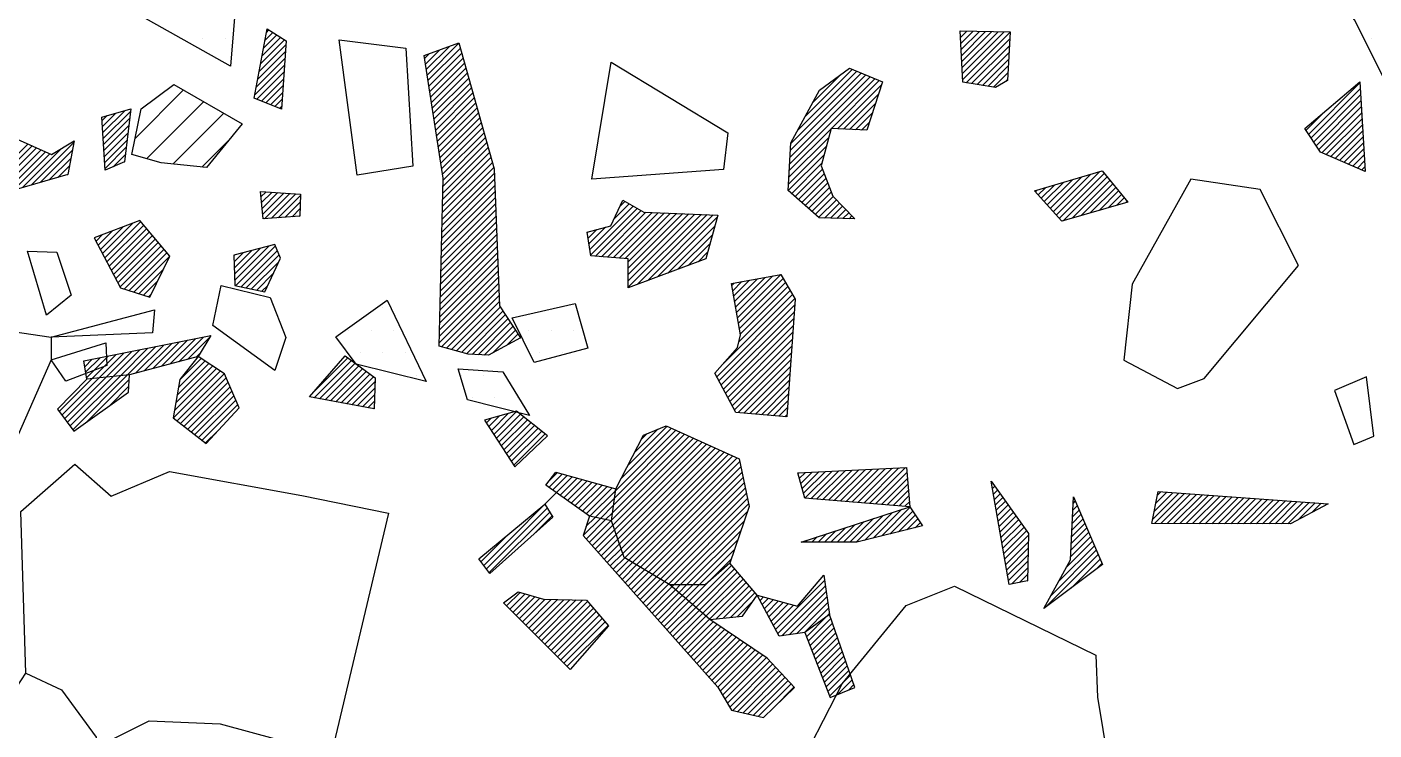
# Model space of a CAD drawing. Header units: metres. Extents: x -2.09 to 0.03, y -17.5 to -14.3.
# Drawn here: x -1.604 to -0.855, y -16.722 to -16.331 of the extents above; entities that cross this region are included whole.
import ezdxf

# ---------------------------------------------------------------- set-up
doc = ezdxf.new("R2010")
doc.units = ezdxf.units.M
doc.header["$LTSCALE"] = 25
doc.header["$MEASUREMENT"] = 0
doc.layers.get('0').update_dxf_attribs({"linetype": 'CONTINUOUS'})
for name, color, linetype in [('FEUER', 1, 'CONTINUOUS'), ('KNOCHEN', 2, 'CONTINUOUS'), ('KNOCHENSCHRAFF', 2, 'CONTINUOUS'), ('STEINE', 4, 'CONTINUOUS'), ('STEINESCHRAFF', 4, 'CONTINUOUS')]:
    doc.layers.add(name, color=color, linetype=linetype)

# ---------------------------------------------------------------- blocks, each defined once
blk = doc.blocks.new('*X4')
at = {"color": 0}
for p, q in [((-155.217, -1652.516), (-153.687, -1650.986)), ((-154.822, -1652.474), (-153.246, -1650.898)), ((-154.367, -1652.373), (-152.804, -1650.81)), ((-153.886, -1652.245), (-152.362, -1650.722)), ((-153.405, -1652.118), (-151.921, -1650.633)), ((-152.924, -1651.991), (-151.479, -1650.545)), ((-152.443, -1651.863), (-151.037, -1650.457)), ((-151.963, -1651.736), (-150.595, -1650.369)), ((-151.482, -1651.609), (-150.211, -1650.338)), ((-157.239, -1651.71), (-157.221, -1651.691)), ((-157.194, -1652.018), (-156.78, -1651.603)), ((-157.148, -1652.325), (-156.338, -1651.515)), ((-157.103, -1652.633), (-155.896, -1651.427)), ((-156.796, -1652.681), (-155.454, -1651.339)), ((-156.401, -1652.639), (-155.013, -1651.251)), ((-156.007, -1652.598), (-154.571, -1651.162)), ((-155.612, -1652.557), (-154.129, -1651.074)), ((-151.987, -1653.174), (-150.514, -1651.702)), ((-151.915, -1652.749), (-150.727, -1651.561)), ((-151.001, -1651.481), (-150.767, -1651.248)), ((-158.021, -1655.319), (-155.217, -1652.516)), ((-157.87, -1655.522), (-154.822, -1652.474)), ((-152.259, -1654.861), (-149.661, -1652.263)), ((-152.202, -1654.45), (-149.874, -1652.122)), ((-152.13, -1654.025), (-150.087, -1651.982)), ((-152.061, -1655.016), (-149.447, -1652.403)), ((-152.058, -1653.6), (-150.301, -1651.842)), ((-158.626, -1654.51), (-156.796, -1652.681)), ((-158.474, -1654.712), (-156.401, -1652.639)), ((-158.323, -1654.915), (-156.007, -1652.598)), ((-158.172, -1655.117), (-155.612, -1652.557)), ((-157.082, -1655.087), (-154.718, -1652.723)), ((-155.845, -1654.205), (-154.738, -1653.097)), ((-151.862, -1655.171), (-149.328, -1652.637)), ((-151.664, -1655.326), (-149.222, -1652.884)), ((-151.465, -1655.481), (-149.115, -1653.131)), ((-151.267, -1655.636), (-149.009, -1653.378)), ((-151.068, -1655.791), (-148.902, -1653.626)), ((-150.869, -1655.946), (-148.796, -1653.873)), ((-150.671, -1656.101), (-148.69, -1654.12)), ((-150.472, -1656.256), (-149.803, -1655.587))]:
    blk.add_line(p, q, dxfattribs=at)
blk = doc.blocks.new('*X5')
at = {"color": 0}
for p, q in [((-156.239, -1638.335), (-155.958, -1638.054)), ((-156.217, -1638.666), (-155.468, -1637.917)), ((-156.195, -1638.998), (-154.977, -1637.78)), ((-156.172, -1639.329), (-154.641, -1637.797)), ((-156.15, -1639.66), (-154.69, -1638.2)), ((-156.128, -1639.992), (-154.739, -1638.603)), ((-156.106, -1640.323), (-154.789, -1639.006)), ((-162.124, -1641.392), (-160.366, -1639.633)), ((-162.048, -1641.669), (-160.12, -1639.741)), ((-160.172, -1641.914), (-157.794, -1639.537)), ((-156.083, -1640.654), (-154.838, -1639.409)), ((-161.971, -1641.946), (-159.875, -1639.85)), ((-161.894, -1642.222), (-159.63, -1639.958)), ((-161.657, -1642.338), (-159.384, -1640.066)), ((-161.162, -1642.197), (-159.139, -1640.174)), ((-160.667, -1642.055), (-158.491, -1639.88)), ((-159.677, -1641.773), (-157.878, -1639.974)), ((-159.182, -1641.631), (-157.961, -1640.411)), ((-156.061, -1640.985), (-154.887, -1639.812)), ((-155.619, -1640.896), (-154.937, -1640.215)), ((-158.687, -1641.49), (-158.045, -1640.848)), ((-158.192, -1641.348), (-158.128, -1641.285)), ((-155.002, -1640.634), (-154.986, -1640.617)), ((-147.393, -1642.57), (-147.11, -1642.288)), ((-147.361, -1642.892), (-146.78, -1642.311)), ((-147.329, -1643.214), (-146.449, -1642.334)), ((-147.298, -1643.536), (-146.119, -1642.357)), ((-147.192, -1643.784), (-145.789, -1642.38)), ((-146.811, -1643.756), (-145.458, -1642.403)), ((-146.429, -1643.728), (-145.191, -1642.489)), ((-146.048, -1643.7), (-145.207, -1642.859)), ((-145.666, -1643.672), (-145.223, -1643.229)), ((-156.327, -1645.494), (-155.067, -1644.233)), ((-156.206, -1645.726), (-154.498, -1644.019)), ((-156.084, -1645.958), (-154.073, -1643.947)), ((-155.962, -1646.19), (-153.911, -1644.139)), ((-145.285, -1643.644), (-145.239, -1643.598)), ((-156.571, -1645.03), (-156.203, -1644.663)), ((-156.449, -1645.262), (-155.635, -1644.448)), ((-155.84, -1646.421), (-153.749, -1644.33)), ((-155.719, -1646.653), (-153.588, -1644.522)), ((-155.597, -1646.885), (-153.426, -1644.714)), ((-155.475, -1647.117), (-153.264, -1644.906)), ((-155.353, -1647.349), (-153.102, -1645.098)), ((-155.232, -1647.581), (-152.941, -1645.289)), ((-154.998, -1647.7), (-152.779, -1645.481)), ((-154.729, -1647.785), (-152.617, -1645.673)), ((-148.891, -1646.19), (-148.382, -1645.681)), ((-148.881, -1646.533), (-147.902, -1645.554)), ((-148.871, -1646.877), (-147.421, -1645.426)), ((-148.862, -1647.221), (-146.94, -1645.299)), ((-148.794, -1647.507), (-146.582, -1645.295)), ((-148.503, -1647.57), (-146.482, -1645.548)), ((-154.46, -1647.869), (-152.46, -1645.87)), ((-148.901, -1645.846), (-148.863, -1645.808)), ((-148.212, -1647.632), (-146.381, -1645.801)), ((-147.921, -1647.694), (-146.406, -1646.179)), ((-154.191, -1647.954), (-152.801, -1646.565)), ((-153.922, -1648.039), (-153.143, -1647.259)), ((-147.63, -1647.757), (-146.709, -1646.836)), ((-153.653, -1648.123), (-153.484, -1647.954)), ((-147.338, -1647.819), (-147.012, -1647.492)), ((-144.482, -1653.448), (-142.562, -1651.528)), ((-144.429, -1653.748), (-142.358, -1651.677)), ((-144.131, -1653.804), (-142.153, -1651.826)), ((-143.832, -1653.859), (-141.949, -1651.975)), ((-143.534, -1653.914), (-141.745, -1652.125)), ((-143.235, -1653.969), (-141.54, -1652.274)), ((-142.937, -1654.024), (-141.336, -1652.423)), ((-142.639, -1654.079), (-141.131, -1652.572)), ((-142.34, -1654.135), (-141.047, -1652.842)), ((-142.042, -1654.19), (-141.059, -1653.207)), ((-141.744, -1654.245), (-141.07, -1653.572)), ((-141.445, -1654.3), (-141.082, -1653.937)), ((-141.147, -1654.355), (-141.093, -1654.301)), ((-134.716, -1655.349), (-134.115, -1654.748)), ((-134.577, -1655.564), (-133.621, -1654.608)), ((-134.439, -1655.779), (-133.154, -1654.494)), ((-134.3, -1655.994), (-132.958, -1654.651)), ((-134.854, -1655.134), (-134.609, -1654.888)), ((-134.162, -1656.209), (-132.761, -1654.808)), ((-134.023, -1656.424), (-132.564, -1654.965)), ((-133.884, -1656.639), (-132.367, -1655.122)), ((-133.746, -1656.854), (-132.171, -1655.279)), ((-133.607, -1657.069), (-131.974, -1655.435)), ((-127.353, -1658.24), (-124.553, -1655.439)), ((-126.984, -1657.517), (-124.796, -1655.329)), ((-126.615, -1656.795), (-125.317, -1655.496)), ((-133.469, -1657.284), (-131.777, -1655.592)), ((-133.33, -1657.499), (-131.58, -1655.749)), ((-127.895, -1660.549), (-123.336, -1655.99)), ((-127.836, -1660.136), (-123.579, -1655.88)), ((-127.817, -1660.824), (-123.092, -1656.1)), ((-127.776, -1659.723), (-123.823, -1655.769)), ((-127.726, -1661.087), (-122.849, -1656.21)), ((-127.716, -1659.309), (-124.066, -1655.659)), ((-127.656, -1658.896), (-124.31, -1655.549)), ((-126.246, -1656.072), (-125.904, -1655.73)), ((-127.634, -1661.349), (-122.605, -1656.32)), ((-127.543, -1661.611), (-122.362, -1656.43)), ((-127.452, -1661.874), (-122.118, -1656.54)), ((-127.361, -1662.136), (-121.875, -1656.65)), ((-127.269, -1662.398), (-121.631, -1656.76)), ((-127.157, -1662.639), (-121.388, -1656.87)), ((-126.936, -1662.772), (-121.144, -1656.98)), ((-126.716, -1662.905), (-120.901, -1657.09)), ((-126.495, -1663.038), (-120.752, -1657.295)), ((-126.274, -1663.171), (-120.691, -1657.587)), ((-135.003, -1663.061), (-130.08, -1658.138)), ((-131.381, -1658.378), (-130.912, -1657.91)), ((-131.374, -1658.725), (-130.635, -1657.986)), ((-131.168, -1658.872), (-130.358, -1658.062)), ((-130.754, -1659.166), (-129.803, -1658.214)), ((-130.548, -1659.313), (-129.526, -1658.29)), ((-130.341, -1659.46), (-129.248, -1658.367)), ((-130.134, -1659.606), (-128.971, -1658.443)), ((-129.928, -1659.753), (-128.693, -1658.519)), ((-126.054, -1663.304), (-120.629, -1657.88)), ((-125.833, -1663.437), (-120.568, -1658.172)), ((-125.612, -1663.57), (-120.507, -1658.464)), ((-106.749, -1658.495), (-106.715, -1658.461)), ((-129.721, -1659.9), (-128.416, -1658.595)), ((-129.515, -1660.047), (-128.139, -1658.671)), ((-129.308, -1660.194), (-127.861, -1658.747)), ((-129.094, -1660.334), (-127.656, -1658.896)), ((-125.392, -1663.702), (-120.446, -1658.756)), ((-125.171, -1663.835), (-120.384, -1659.049)), ((-106.696, -1658.796), (-106.567, -1658.667)), ((-106.644, -1659.097), (-106.42, -1658.873)), ((-106.591, -1659.397), (-106.272, -1659.079)), ((-134.852, -1663.263), (-131.468, -1659.88)), ((-128.802, -1660.395), (-127.716, -1659.309)), ((-128.51, -1660.456), (-127.776, -1659.723)), ((-124.95, -1663.968), (-120.323, -1659.341)), ((-124.73, -1664.101), (-120.262, -1659.633)), ((-113.344, -1661.554), (-111.736, -1659.946)), ((-112.874, -1661.438), (-111.269, -1659.833)), ((-106.538, -1659.698), (-106.125, -1659.285)), ((-106.485, -1659.999), (-105.977, -1659.491)), ((-106.433, -1660.3), (-105.829, -1659.697)), ((-106.38, -1660.601), (-105.682, -1659.902)), ((-134.7, -1663.465), (-131.33, -1660.095)), ((-132.17, -1661.288), (-131.192, -1660.311)), ((-129.463, -1661.41), (-128.51, -1660.456)), ((-129.313, -1660.906), (-128.802, -1660.395)), ((-129.296, -1661.597), (-128.218, -1660.518)), ((-129.134, -1660.374), (-129.094, -1660.334)), ((-129.13, -1661.784), (-127.925, -1660.579)), ((-128.218, -1660.518), (-127.836, -1660.136)), ((-127.925, -1660.579), (-127.895, -1660.549)), ((-124.421, -1664.146), (-120.317, -1660.042)), ((-124.068, -1664.147), (-120.5, -1660.578)), ((-114.979, -1661.775), (-113.833, -1660.629)), ((-114.626, -1661.776), (-113.309, -1660.459)), ((-114.273, -1661.777), (-112.785, -1660.288)), ((-113.814, -1661.671), (-112.26, -1660.117)), ((-112.404, -1661.321), (-111.128, -1660.046)), ((-111.933, -1661.204), (-110.987, -1660.258)), ((-111.463, -1661.088), (-110.846, -1660.471)), ((-110.993, -1660.971), (-110.705, -1660.683)), ((-106.327, -1660.902), (-105.534, -1660.108)), ((-106.275, -1661.202), (-105.387, -1660.314)), ((-106.222, -1661.503), (-105.239, -1660.52)), ((-106.169, -1661.804), (-105.091, -1660.726)), ((-135.154, -1662.858), (-133.688, -1661.392)), ((-128.964, -1661.971), (-127.817, -1660.824)), ((-128.797, -1662.159), (-127.726, -1661.087)), ((-128.631, -1662.346), (-127.634, -1661.349)), ((-123.715, -1664.147), (-120.683, -1661.115)), ((-116.744, -1661.772), (-116.455, -1661.484)), ((-116.391, -1661.773), (-115.931, -1661.313)), ((-116.038, -1661.774), (-115.407, -1661.142)), ((-115.685, -1661.774), (-114.882, -1660.971)), ((-115.332, -1661.775), (-114.358, -1660.8)), ((-106.117, -1662.105), (-104.944, -1660.932)), ((-106.064, -1662.406), (-104.796, -1661.138)), ((-106.011, -1662.707), (-104.693, -1661.388)), ((-128.465, -1662.533), (-127.543, -1661.611)), ((-128.298, -1662.72), (-127.452, -1661.874)), ((-128.132, -1662.907), (-127.361, -1662.136)), ((-123.362, -1664.148), (-120.865, -1661.651)), ((-123.009, -1664.148), (-121.048, -1662.187)), ((-117.097, -1661.772), (-116.98, -1661.655)), ((-105.958, -1663.008), (-104.7, -1661.749)), ((-105.906, -1663.308), (-104.708, -1662.111)), ((-127.966, -1663.095), (-127.269, -1662.398)), ((-127.799, -1663.282), (-127.157, -1662.639)), ((-127.633, -1663.469), (-126.936, -1662.772)), ((-127.467, -1663.656), (-126.716, -1662.905)), ((-122.508, -1664.001), (-121.231, -1662.723)), ((-105.853, -1663.609), (-104.715, -1662.472)), ((-105.8, -1663.91), (-104.723, -1662.833)), ((-127.301, -1663.844), (-126.495, -1663.038)), ((-127.134, -1664.031), (-126.274, -1663.171)), ((-126.968, -1664.218), (-126.054, -1663.304)), ((-126.802, -1664.405), (-125.833, -1663.437)), ((-126.635, -1664.592), (-125.612, -1663.57)), ((-126.469, -1664.78), (-125.392, -1663.702)), ((-123.394, -1665.24), (-121.202, -1663.049)), ((-123.204, -1665.404), (-121.04, -1663.24)), ((-123.015, -1665.568), (-120.877, -1663.43)), ((-122.825, -1665.732), (-120.714, -1663.621)), ((-105.641, -1664.104), (-104.731, -1663.194)), ((-105.2, -1664.016), (-104.738, -1663.555)), ((-126.303, -1664.967), (-125.171, -1663.835)), ((-126.136, -1665.154), (-124.95, -1663.968)), ((-125.97, -1665.341), (-124.73, -1664.101)), ((-125.804, -1665.529), (-124.53, -1664.255)), ((-125.637, -1665.716), (-124.341, -1664.419)), ((-124.53, -1664.255), (-124.421, -1664.146)), ((-124.341, -1664.419), (-124.068, -1664.147)), ((-124.151, -1664.583), (-123.715, -1664.147)), ((-123.962, -1664.747), (-123.362, -1664.148)), ((-123.772, -1664.912), (-123.009, -1664.148)), ((-123.583, -1665.076), (-122.508, -1664.001)), ((-122.636, -1665.896), (-120.551, -1663.812)), ((-122.447, -1666.061), (-120.388, -1664.002)), ((-122.073, -1666.041), (-120.225, -1664.193)), ((-121.676, -1665.998), (-120.062, -1664.384)), ((-118.767, -1666.623), (-116.032, -1663.889)), ((-118.644, -1666.854), (-115.989, -1664.2)), ((-118.415, -1666.979), (-115.947, -1664.51)), ((-104.759, -1663.929), (-104.746, -1663.916)), ((-133.727, -1665.32), (-132.976, -1664.569)), ((-133.551, -1665.497), (-132.701, -1664.648)), ((-133.374, -1665.675), (-132.427, -1664.727)), ((-133.198, -1665.852), (-132.152, -1664.806)), ((-133.021, -1666.029), (-131.878, -1664.885)), ((-132.845, -1666.206), (-131.587, -1664.948)), ((-132.668, -1666.383), (-131.241, -1664.956)), ((-132.492, -1666.56), (-130.895, -1664.964)), ((-132.315, -1666.737), (-130.55, -1664.972)), ((-132.139, -1666.914), (-130.204, -1664.98)), ((-131.962, -1667.091), (-129.859, -1664.988)), ((-131.786, -1667.268), (-129.513, -1664.995)), ((-131.609, -1667.445), (-129.227, -1665.063)), ((-131.433, -1667.622), (-129.064, -1665.253)), ((-125.471, -1665.903), (-124.151, -1664.583)), ((-125.305, -1666.09), (-123.962, -1664.747)), ((-125.138, -1666.277), (-123.772, -1664.912)), ((-124.972, -1666.465), (-123.583, -1665.076)), ((-124.806, -1666.652), (-123.394, -1665.24)), ((-121.28, -1665.954), (-119.9, -1664.574)), ((-120.883, -1665.911), (-120.005, -1665.034)), ((-119.748, -1664.776), (-119.705, -1664.734)), ((-119.625, -1665.007), (-119.428, -1664.81)), ((-119.502, -1665.238), (-119.151, -1664.886)), ((-119.38, -1665.469), (-118.873, -1664.962)), ((-119.257, -1665.7), (-118.596, -1665.038)), ((-119.135, -1665.931), (-118.318, -1665.115)), ((-119.012, -1666.162), (-118.041, -1665.191)), ((-118.889, -1666.392), (-117.764, -1665.267)), ((-118.004, -1666.921), (-115.904, -1664.821)), ((-117.592, -1666.863), (-115.861, -1665.132)), ((-131.257, -1667.8), (-128.901, -1665.444)), ((-131.08, -1667.977), (-128.738, -1665.635)), ((-130.904, -1668.154), (-128.575, -1665.825)), ((-130.727, -1668.331), (-128.412, -1666.016)), ((-124.639, -1666.839), (-123.204, -1665.404)), ((-124.473, -1667.026), (-123.015, -1665.568)), ((-124.307, -1667.214), (-122.825, -1665.732)), ((-124.14, -1667.401), (-122.636, -1665.896)), ((-117.18, -1666.805), (-115.818, -1665.443)), ((-117.053, -1667.031), (-115.914, -1665.893)), ((-116.953, -1667.285), (-115.689, -1666.021)), ((-115.914, -1665.893), (-115.775, -1665.753)), ((-130.551, -1668.508), (-128.25, -1666.207)), ((-130.374, -1668.685), (-128.087, -1666.397)), ((-123.974, -1667.588), (-122.447, -1666.061)), ((-123.808, -1667.775), (-122.237, -1666.205)), ((-123.641, -1667.962), (-122.025, -1666.347)), ((-123.475, -1668.15), (-121.814, -1666.488)), ((-123.309, -1668.337), (-121.602, -1666.63)), ((-123.142, -1668.524), (-121.39, -1666.772)), ((-116.854, -1667.539), (-115.598, -1666.283)), ((-116.754, -1667.793), (-115.507, -1666.545)), ((-122.976, -1668.711), (-121.178, -1666.914)), ((-122.81, -1668.899), (-120.966, -1667.055)), ((-122.643, -1669.086), (-120.755, -1667.197)), ((-122.477, -1669.273), (-120.543, -1667.339)), ((-122.311, -1669.46), (-120.331, -1667.481)), ((-116.655, -1668.047), (-115.415, -1666.808)), ((-116.555, -1668.301), (-115.324, -1667.07)), ((-116.455, -1668.555), (-115.233, -1667.332)), ((-122.144, -1669.647), (-120.119, -1667.622)), ((-121.978, -1669.835), (-119.907, -1667.764)), ((-121.845, -1670.055), (-119.696, -1667.906)), ((-121.713, -1670.277), (-119.484, -1668.048)), ((-121.58, -1670.498), (-119.272, -1668.189)), ((-116.356, -1668.809), (-115.142, -1667.594)), ((-116.256, -1669.063), (-115.05, -1667.857)), ((-116.156, -1669.317), (-114.959, -1668.119)), ((-121.448, -1670.719), (-119.093, -1668.364)), ((-121.316, -1670.94), (-118.922, -1668.547)), ((-121.147, -1671.125), (-118.751, -1668.729)), ((-120.86, -1671.192), (-118.581, -1668.912)), ((-116.057, -1669.57), (-114.868, -1668.381)), ((-115.957, -1669.824), (-114.776, -1668.644)), ((-115.858, -1670.078), (-114.685, -1668.906)), ((-120.573, -1671.258), (-118.41, -1669.095)), ((-120.285, -1671.324), (-118.239, -1669.278)), ((-119.998, -1671.39), (-118.068, -1669.461)), ((-119.711, -1671.456), (-117.897, -1669.643)), ((-115.758, -1670.332), (-114.594, -1669.168)), ((-115.312, -1670.24), (-114.503, -1669.43)), ((-114.717, -1669.999), (-114.411, -1669.693)), ((-118.895, -1670.995), (-117.727, -1669.826))]:
    blk.add_line(p, q, dxfattribs=at)
blk = doc.blocks.new('*X6')
at = {"color": 0}
for p, q in [((-158.349, -1622.06), (-157.075, -1620.786)), ((-158.235, -1622.3), (-156.956, -1621.021)), ((-158.121, -1622.539), (-156.838, -1621.256)), ((-158.007, -1622.779), (-156.719, -1621.491)), ((-157.894, -1623.019), (-156.6, -1621.725)), ((-157.78, -1623.259), (-156.482, -1621.96)), ((-157.666, -1623.498), (-156.363, -1622.195)), ((-157.552, -1623.738), (-156.244, -1622.43)), ((-157.438, -1623.978), (-156.126, -1622.665)), ((-157.325, -1624.218), (-156.007, -1622.9)), ((-157.211, -1624.457), (-155.888, -1623.135)), ((-157.097, -1624.697), (-155.77, -1623.37)), ((-156.983, -1624.937), (-155.651, -1623.605)), ((-156.869, -1625.177), (-155.532, -1623.84)), ((-156.755, -1625.416), (-155.414, -1624.075)), ((-156.642, -1625.656), (-155.295, -1624.31)), ((-156.528, -1625.896), (-155.177, -1624.544)), ((-156.414, -1626.135), (-155.058, -1624.779)), ((-156.3, -1626.375), (-154.939, -1625.014)), ((-156.186, -1626.615), (-154.821, -1625.249)), ((-156.073, -1626.855), (-154.702, -1625.484)), ((-155.959, -1627.094), (-154.583, -1625.719)), ((-155.845, -1627.334), (-154.465, -1625.954)), ((-155.731, -1627.574), (-154.346, -1626.189)), ((-155.617, -1627.814), (-154.227, -1626.424)), ((-155.503, -1628.053), (-154.109, -1626.659)), ((-155.39, -1628.293), (-153.99, -1626.894)), ((-155.097, -1628.354), (-153.872, -1627.128)), ((-154.536, -1628.147), (-153.753, -1627.363)), ((-153.976, -1627.94), (-153.634, -1627.598)), ((-147.331, -1634.73), (-146.296, -1633.695)), ((-147.25, -1634.296), (-146.514, -1633.56)), ((-147.169, -1633.861), (-146.732, -1633.424)), ((-147.088, -1633.427), (-146.95, -1633.289)), ((-108.5, -1633.376), (-108.469, -1633.345)), ((-108.482, -1633.712), (-108.123, -1633.352)), ((-108.465, -1634.048), (-107.776, -1633.359)), ((-108.448, -1634.384), (-107.429, -1633.366)), ((-108.43, -1634.72), (-107.083, -1633.373)), ((-108.413, -1635.056), (-106.736, -1633.38)), ((-108.395, -1635.392), (-106.389, -1633.386)), ((-108.378, -1635.729), (-106.043, -1633.393)), ((-108.361, -1636.065), (-105.709, -1633.413)), ((-108.163, -1636.221), (-105.731, -1633.789)), ((-147.573, -1636.033), (-146.027, -1634.486)), ((-147.492, -1635.599), (-146.001, -1634.107)), ((-147.412, -1635.164), (-146.078, -1633.831)), ((-138.244, -1635.189), (-137.452, -1634.397)), ((-138.197, -1635.495), (-136.894, -1634.192)), ((-138.149, -1635.801), (-136.379, -1634.032)), ((-138.102, -1636.108), (-136.302, -1634.308)), ((-107.861, -1636.272), (-105.753, -1634.164)), ((-107.558, -1636.323), (-105.775, -1634.54)), ((-147.735, -1636.902), (-146.078, -1635.245)), ((-147.654, -1636.467), (-146.052, -1634.866)), ((-138.292, -1634.883), (-138.01, -1634.601)), ((-138.054, -1636.414), (-136.224, -1634.584)), ((-138.007, -1636.72), (-136.147, -1634.86)), ((-137.96, -1637.026), (-136.069, -1635.136)), ((-107.256, -1636.374), (-105.797, -1634.915)), ((-106.953, -1636.425), (-105.818, -1635.29)), ((-147.623, -1637.143), (-146.104, -1635.625)), ((-147.371, -1637.245), (-146.13, -1636.004)), ((-137.912, -1637.332), (-135.992, -1635.412)), ((-137.865, -1637.638), (-135.914, -1635.688)), ((-137.817, -1637.944), (-135.837, -1635.964)), ((-117.977, -1640.732), (-113.249, -1636.003)), ((-117.955, -1640.356), (-113.498, -1635.899)), ((-117.933, -1639.98), (-113.747, -1635.794)), ((-117.91, -1639.604), (-113.996, -1635.69)), ((-117.531, -1638.871), (-114.245, -1635.586)), ((-117.121, -1638.108), (-114.495, -1635.481)), ((-116.711, -1637.345), (-115.13, -1635.763)), ((-106.65, -1636.476), (-105.84, -1635.666)), ((-105.988, -1636.167), (-105.862, -1636.041)), ((-147.118, -1637.346), (-146.156, -1636.384)), ((-146.866, -1637.447), (-146.182, -1636.763)), ((-137.77, -1638.25), (-135.759, -1636.24)), ((-137.722, -1638.557), (-135.682, -1636.516)), ((-137.675, -1638.863), (-135.604, -1636.792)), ((-115.659, -1638.767), (-112.999, -1636.107)), ((-115.323, -1638.785), (-112.873, -1636.335)), ((-146.614, -1637.549), (-146.208, -1637.143)), ((-146.362, -1637.65), (-146.234, -1637.522)), ((-137.628, -1639.169), (-135.527, -1637.068)), ((-137.58, -1639.475), (-135.449, -1637.344)), ((-114.987, -1638.803), (-113.042, -1636.857)), ((-114.652, -1638.82), (-113.21, -1637.379)), ((-137.533, -1639.781), (-135.372, -1637.62)), ((-137.485, -1640.087), (-135.294, -1637.896)), ((-137.438, -1640.393), (-135.217, -1638.172)), ((-114.316, -1638.838), (-113.379, -1637.901)), ((-137.39, -1640.699), (-135.139, -1638.449)), ((-137.343, -1641.006), (-135.062, -1638.725)), ((-137.296, -1641.312), (-134.985, -1639.001)), ((-118, -1641.108), (-115.678, -1638.786)), ((-113.98, -1638.856), (-113.547, -1638.423)), ((-137.274, -1641.998), (-134.83, -1639.553)), ((-137.266, -1641.635), (-134.907, -1639.277)), ((-118.044, -1641.86), (-115.939, -1639.755)), ((-118.022, -1641.484), (-115.809, -1639.27)), ((-137.3, -1643.084), (-134.597, -1640.381)), ((-137.291, -1642.722), (-134.675, -1640.105)), ((-137.283, -1642.36), (-134.752, -1639.829)), ((-118.056, -1642.224), (-116.07, -1640.239)), ((-137.325, -1644.17), (-134.409, -1641.254)), ((-137.317, -1643.808), (-134.442, -1640.933)), ((-137.308, -1643.446), (-134.52, -1640.657)), ((-117.868, -1642.391), (-116.201, -1640.723)), ((-117.681, -1642.557), (-116.161, -1641.037)), ((-117.493, -1642.723), (-116.061, -1641.291)), ((-137.342, -1644.894), (-134.383, -1641.935)), ((-137.334, -1644.532), (-134.396, -1641.594)), ((-117.306, -1642.889), (-115.962, -1641.545)), ((-117.118, -1643.055), (-115.862, -1641.799)), ((-137.359, -1645.618), (-134.357, -1642.616)), ((-137.351, -1645.256), (-134.37, -1642.275)), ((-116.931, -1643.221), (-115.763, -1642.053)), ((-116.743, -1643.387), (-115.663, -1642.307)), ((-116.556, -1643.553), (-115.553, -1642.55)), ((-116.368, -1643.719), (-115.38, -1642.731)), ((-137.376, -1646.342), (-134.331, -1643.297)), ((-137.368, -1645.98), (-134.344, -1642.956)), ((-129.098, -1645.489), (-126.691, -1643.081)), ((-129.052, -1645.796), (-126.465, -1643.209)), ((-128.776, -1645.873), (-126.24, -1643.337)), ((-128.447, -1645.898), (-125.974, -1643.425)), ((-128.118, -1645.923), (-125.634, -1643.438)), ((-127.789, -1645.947), (-125.293, -1643.452)), ((-127.73, -1643.767), (-126.916, -1642.953)), ((-127.46, -1645.972), (-124.953, -1643.465)), ((-127.421, -1643.104), (-127.142, -1642.825)), ((-127.131, -1645.997), (-124.613, -1643.478)), ((-126.963, -1647.242), (-123.251, -1643.531)), ((-126.963, -1647.597), (-122.911, -1643.544)), ((-126.962, -1646.534), (-123.932, -1643.504)), ((-126.962, -1646.888), (-123.592, -1643.518)), ((-126.961, -1646.18), (-124.272, -1643.491)), ((-116.046, -1643.751), (-115.207, -1642.912)), ((-115.702, -1643.76), (-115.035, -1643.092)), ((-115.358, -1643.769), (-114.862, -1643.273)), ((-115.014, -1643.779), (-114.689, -1643.454)), ((-137.393, -1647.066), (-134.305, -1643.978)), ((-137.385, -1646.704), (-134.318, -1643.637)), ((-129.145, -1645.182), (-128.223, -1644.26)), ((-126.459, -1647.446), (-122.571, -1643.557)), ((-125.894, -1647.234), (-122.23, -1643.571)), ((-125.329, -1647.023), (-122.014, -1643.707)), ((-124.764, -1646.811), (-122.146, -1644.193)), ((-114.67, -1643.788), (-114.516, -1643.634)), ((-137.419, -1648.153), (-134.266, -1644.999)), ((-137.41, -1647.79), (-134.279, -1644.659)), ((-137.402, -1647.428), (-134.292, -1644.318)), ((-129.238, -1644.568), (-129.188, -1644.518)), ((-129.191, -1644.875), (-128.705, -1644.389)), ((-124.198, -1646.599), (-122.279, -1644.68)), ((-137.436, -1648.877), (-134.24, -1645.68)), ((-137.427, -1648.515), (-134.253, -1645.34)), ((-123.633, -1646.388), (-122.411, -1645.166)), ((-123.068, -1646.176), (-122.544, -1645.652)), ((-137.453, -1649.601), (-134.214, -1646.362)), ((-137.444, -1649.239), (-134.227, -1646.021)), ((-137.47, -1650.325), (-134.188, -1647.043)), ((-137.461, -1649.963), (-134.201, -1646.702)), ((-121.152, -1647.796), (-120.64, -1647.284)), ((-121.099, -1648.096), (-120.207, -1647.204)), ((-121.046, -1648.397), (-119.774, -1647.125)), ((-120.993, -1648.697), (-119.342, -1647.046)), ((-120.94, -1648.997), (-118.909, -1646.966)), ((-120.887, -1649.298), (-118.479, -1646.89)), ((-120.834, -1649.598), (-118.348, -1647.112)), ((-137.478, -1650.687), (-134.175, -1647.383)), ((-137.344, -1650.906), (-134.162, -1647.724)), ((-121.794, -1651.974), (-117.823, -1648.002)), ((-121.205, -1647.495), (-121.073, -1647.363)), ((-120.806, -1650.632), (-117.954, -1647.779)), ((-120.78, -1649.899), (-118.216, -1647.335)), ((-120.727, -1650.199), (-118.085, -1647.557)), ((-137.068, -1650.984), (-134.149, -1648.064)), ((-136.793, -1651.062), (-134.136, -1648.405)), ((-136.517, -1651.14), (-134.083, -1648.705)), ((-122.038, -1652.571), (-117.691, -1648.224)), ((-121.915, -1652.801), (-117.693, -1648.579)), ((-136.242, -1651.218), (-133.943, -1648.919)), ((-135.966, -1651.296), (-133.803, -1649.133)), ((-135.653, -1651.336), (-133.663, -1649.346)), ((-121.792, -1653.032), (-117.72, -1648.96)), ((-121.669, -1653.263), (-117.747, -1649.34)), ((-135.315, -1651.352), (-133.523, -1649.56)), ((-134.978, -1651.368), (-133.383, -1649.774)), ((-134.511, -1651.255), (-133.243, -1649.987)), ((-133.742, -1650.839), (-133.103, -1650.201)), ((-121.547, -1653.493), (-117.774, -1649.721)), ((-121.424, -1653.724), (-117.802, -1650.102)), ((-132.972, -1650.423), (-132.964, -1650.415)), ((-121.301, -1653.955), (-117.829, -1650.483)), ((-121.178, -1654.185), (-117.856, -1650.864)), ((-121.055, -1654.416), (-117.883, -1651.244)), ((-120.85, -1654.565), (-117.911, -1651.625)), ((-120.526, -1654.594), (-117.938, -1652.006)), ((-120.202, -1654.624), (-117.965, -1652.387)), ((-119.878, -1654.653), (-117.992, -1652.768)), ((-119.554, -1654.683), (-118.02, -1653.148)), ((-119.23, -1654.712), (-118.047, -1653.529)), ((-118.906, -1654.742), (-118.074, -1653.91)), ((-118.582, -1654.771), (-118.101, -1654.291)), ((-118.258, -1654.801), (-118.129, -1654.672)), ((-116.479, -1659.386), (-114.874, -1657.781)), ((-116.152, -1659.412), (-114.503, -1657.763)), ((-115.824, -1659.438), (-114.131, -1657.745)), ((-115.497, -1659.464), (-113.76, -1657.727)), ((-115.169, -1659.491), (-113.388, -1657.709)), ((-114.842, -1659.517), (-113.016, -1657.691)), ((-114.515, -1659.543), (-112.645, -1657.673)), ((-114.187, -1659.569), (-112.273, -1657.655)), ((-113.86, -1659.595), (-111.901, -1657.637)), ((-113.533, -1659.622), (-111.53, -1657.619)), ((-117.522, -1657.954), (-117.476, -1657.908)), ((-117.444, -1658.23), (-117.104, -1657.89)), ((-117.366, -1658.505), (-116.733, -1657.872)), ((-117.288, -1658.781), (-116.361, -1657.854)), ((-117.21, -1659.056), (-115.989, -1657.836)), ((-117.131, -1659.331), (-115.618, -1657.818)), ((-116.806, -1659.36), (-115.246, -1657.8)), ((-113.205, -1659.648), (-111.464, -1657.906)), ((-112.878, -1659.674), (-111.434, -1658.23)), ((-112.551, -1659.7), (-111.404, -1658.554)), ((-112.223, -1659.726), (-111.375, -1658.878)), ((-111.896, -1659.753), (-111.345, -1659.202)), ((-111.569, -1659.779), (-111.316, -1659.526))]:
    blk.add_line(p, q, dxfattribs=at)
blk = doc.blocks.new('*X12')
at = {"color": 0}
for p, q in [((-89.104, -1639.082), (-86.257, -1636.235)), ((-88.964, -1639.296), (-86.237, -1636.569)), ((-88.825, -1639.51), (-86.217, -1636.902)), ((-88.686, -1639.724), (-86.197, -1637.236)), ((-89.243, -1638.868), (-88.168, -1637.793)), ((-88.546, -1639.938), (-86.178, -1637.57)), ((-88.372, -1640.118), (-86.158, -1637.904)), ((-88.125, -1640.224), (-86.138, -1638.237)), ((-87.878, -1640.331), (-86.118, -1638.571)), ((-87.631, -1640.437), (-86.098, -1638.905)), ((-87.384, -1640.544), (-86.078, -1639.238)), ((-87.136, -1640.65), (-86.059, -1639.572)), ((-86.889, -1640.757), (-86.039, -1639.906)), ((-86.642, -1640.863), (-86.019, -1640.24)), ((-103.143, -1643.575), (-100.741, -1641.173)), ((-102.975, -1643.761), (-100.48, -1641.266)), ((-86.395, -1640.969), (-85.999, -1640.573)), ((-86.148, -1641.076), (-85.979, -1640.907)), ((-103.983, -1642.647), (-103.25, -1641.914)), ((-103.815, -1642.833), (-102.748, -1641.766)), ((-103.647, -1643.019), (-102.246, -1641.618)), ((-103.479, -1643.204), (-101.745, -1641.47)), ((-103.311, -1643.39), (-101.243, -1641.321)), ((-102.758, -1643.897), (-100.321, -1641.46)), ((-102.26, -1643.753), (-100.161, -1641.654)), ((-101.763, -1643.609), (-100.002, -1641.848)), ((-101.265, -1643.465), (-99.843, -1642.042)), ((-104.319, -1642.276), (-104.253, -1642.211)), ((-104.151, -1642.462), (-103.752, -1642.062)), ((-100.767, -1643.32), (-99.683, -1642.237)), ((-100.269, -1643.176), (-99.524, -1642.431)), ((-99.771, -1643.032), (-99.364, -1642.625)), ((-99.274, -1642.888), (-99.205, -1642.819))]:
    blk.add_line(p, q, dxfattribs=at)
blk = doc.blocks.new('*X13')
at = {"color": 0}
for p, q in [((-97.782, -1660.488), (-96.337, -1659.043)), ((-97.693, -1660.045), (-96.667, -1659.02)), ((-97.68, -1660.739), (-96.008, -1659.067)), ((-97.604, -1659.602), (-96.997, -1658.996)), ((-97.514, -1659.159), (-97.327, -1658.972)), ((-97.327, -1660.74), (-95.678, -1659.091)), ((-96.974, -1660.74), (-95.348, -1659.114)), ((-96.621, -1660.741), (-95.018, -1659.138)), ((-96.268, -1660.742), (-94.688, -1659.162)), ((-95.915, -1660.742), (-94.358, -1659.185)), ((-95.562, -1660.743), (-94.028, -1659.209)), ((-95.209, -1660.744), (-93.698, -1659.233)), ((-94.856, -1660.744), (-93.368, -1659.256)), ((-94.503, -1660.745), (-93.038, -1659.28)), ((-102.248, -1660.358), (-101.882, -1659.992)), ((-102.231, -1659.988), (-101.989, -1659.745)), ((-102.215, -1659.617), (-102.095, -1659.498)), ((-94.15, -1660.745), (-92.708, -1659.303)), ((-93.797, -1660.746), (-92.378, -1659.327)), ((-93.445, -1660.747), (-92.049, -1659.351)), ((-93.092, -1660.747), (-91.719, -1659.374)), ((-92.739, -1660.748), (-91.389, -1659.398)), ((-92.386, -1660.749), (-91.059, -1659.422)), ((-92.033, -1660.749), (-90.729, -1659.445)), ((-91.68, -1660.75), (-90.399, -1659.469)), ((-91.327, -1660.75), (-90.069, -1659.493)), ((-90.974, -1660.751), (-89.739, -1659.516)), ((-90.621, -1660.752), (-89.409, -1659.54)), ((-90.268, -1660.752), (-89.079, -1659.564)), ((-89.688, -1660.525), (-88.749, -1659.587)), ((-88.928, -1660.12), (-88.42, -1659.611)), ((-88.169, -1659.714), (-88.09, -1659.634)), ((-102.298, -1661.469), (-101.563, -1660.734)), ((-102.282, -1661.098), (-101.67, -1660.487)), ((-102.265, -1660.728), (-101.776, -1660.239)), ((-102.349, -1662.58), (-101.244, -1661.475)), ((-102.332, -1662.209), (-101.351, -1661.228)), ((-102.315, -1661.839), (-101.457, -1660.981)), ((-103.437, -1664.729), (-100.925, -1662.217)), ((-103.006, -1663.944), (-101.031, -1661.97)), ((-102.575, -1663.16), (-101.138, -1661.723)), ((-103.724, -1665.369), (-100.819, -1662.464)), ((-102.325, -1664.324), (-100.712, -1662.711)), ((-100.926, -1663.279), (-100.606, -1662.958))]:
    blk.add_line(p, q, dxfattribs=at)
blk = doc.blocks.new('*X17')
at = {"color": 0}
for p, q in [((-150.625, -1633.75), (-150.625, -1633.75)), ((-149.375, -1633.75), (-149.375, -1633.75)), ((-85.625, -1633.75), (-85.625, -1633.75)), ((-140.625, -1648.75), (-140.625, -1648.75)), ((-130.625, -1648.75), (-130.625, -1648.75)), ((-142.5, -1650), (-142.5, -1650)), ((-141.25, -1650), (-141.25, -1650)), ((-140, -1650), (-140, -1650)), ((-132.5, -1650), (-132.5, -1650)), ((-131.25, -1650), (-131.25, -1650)), ((-130, -1650), (-130, -1650)), ((-141.875, -1651.25), (-141.875, -1651.25)), ((-140.625, -1651.25), (-140.625, -1651.25)), ((-139.375, -1651.25), (-139.375, -1651.25)), ((-131.875, -1651.25), (-131.875, -1651.25)), ((-130.625, -1651.25), (-130.625, -1651.25)), ((-138.75, -1652.5), (-138.75, -1652.5)), ((-136.25, -1652.5), (-136.25, -1652.5)), ((-135, -1652.5), (-135, -1652.5)), ((-135.625, -1653.75), (-135.625, -1653.75)), ((-134.375, -1653.75), (-134.375, -1653.75)), ((-133.125, -1653.75), (-133.125, -1653.75))]:
    blk.add_line(p, q, dxfattribs=at)
blk = doc.blocks.new('*X19')
at = {"color": 0}
for p, q in [((-154.399, -1639.323), (-151.7, -1636.624)), ((-153.761, -1640.453), (-150.578, -1637.27)), ((-152.29, -1640.749), (-149.456, -1637.916)), ((-150.685, -1640.913), (-149.11, -1639.338))]:
    blk.add_line(p, q, dxfattribs=at)

msp = doc.modelspace()

# ---------------------------------------------------------------- linework, layer by layer
at = {"layer": 'KNOCHEN'}
for points in [[(-1.47769, -16.37085), (-1.47051, -16.33226), (-1.45986, -16.33888), (-1.46246, -16.37697), (-1.47769, -16.37085)], [(-1.06526, -16.36497), (-1.08354, -16.36189), (-1.08502, -16.33344), (-1.05708, -16.334), (-1.05865, -16.36092), (-1.06526, -16.36497)], [(-1.35858, -16.51327), (-1.37483, -16.50867), (-1.37263, -16.41522), (-1.38318, -16.34714), (-1.36386, -16.34006), (-1.34418, -16.41019), (-1.34127, -16.48638), (-1.32962, -16.50418), (-1.34741, -16.51379), (-1.35858, -16.51327)], [(-1.14361, -16.43797), (-1.16341, -16.43743), (-1.18066, -16.42216), (-1.17909, -16.39575), (-1.16329, -16.36632), (-1.14651, -16.35416), (-1.12824, -16.36181), (-1.13692, -16.38871), (-1.15672, -16.38766), (-1.16235, -16.40848), (-1.15577, -16.42525), (-1.14361, -16.43797)], [(-0.85964, -16.41155), (-0.88451, -16.40084), (-0.89312, -16.38762), (-0.8626, -16.36177), (-0.85964, -16.41155)], [(-1.56055, -16.41082), (-1.56253, -16.38136), (-1.54627, -16.37682), (-1.54987, -16.40627), (-1.56055, -16.41082)], [(-1.62453, -16.40208), (-1.61131, -16.39296), (-1.5905, -16.40214), (-1.57779, -16.39454), (-1.58138, -16.41333), (-1.61847, -16.42393)], [(-1.02832, -16.43919), (-1.04352, -16.4224), (-1.00592, -16.41129), (-0.99173, -16.42858), (-1.02832, -16.43919)], [(-1.47273, -16.4379), (-1.47422, -16.42266), (-1.45188, -16.42422), (-1.45241, -16.43641), (-1.47273, -16.4379)], [(-1.26963, -16.47635), (-1.26961, -16.46009), (-1.29043, -16.45853), (-1.29244, -16.44532), (-1.27922, -16.44179), (-1.2726, -16.42758), (-1.26093, -16.43421), (-1.21979, -16.4358), (-1.22643, -16.46017), (-1.26963, -16.47635)], [(-1.56671, -16.4484), (-1.55203, -16.47636), (-1.53578, -16.48147), (-1.52457, -16.45863), (-1.5413, -16.43879), (-1.56671, -16.4484)], [(-1.48902, -16.45818), (-1.48854, -16.47495), (-1.47178, -16.47853), (-1.46312, -16.45975), (-1.46615, -16.45213), (-1.48902, -16.45818)], [(-1.20721, -16.50236), (-1.21224, -16.47391), (-1.1848, -16.46888), (-1.1767, -16.48261), (-1.18139, -16.54812), (-1.20982, -16.54553), (-1.22147, -16.52367), (-1.20874, -16.50947), (-1.20721, -16.50236)], [(-1.57091, -16.52712), (-1.57241, -16.51695), (-1.50179, -16.50286), (-1.50892, -16.51453), (-1.54703, -16.52462), (-1.57091, -16.52712)], [(-1.50892, -16.51453), (-1.5191, -16.52721), (-1.5227, -16.54853), (-1.50444, -16.56279), (-1.48612, -16.54301), (-1.49421, -16.5242), (-1.50892, -16.51453)], [(-1.447, -16.53698), (-1.42715, -16.51416), (-1.41041, -16.52638), (-1.41095, -16.54365), (-1.447, -16.53698)], [(-1.57091, -16.52712), (-1.58719, -16.54385), (-1.57807, -16.55605), (-1.54756, -16.53427), (-1.54703, -16.52462)], [(-1.3495, -16.54985), (-1.33279, -16.57578), (-1.31447, -16.55855), (-1.33172, -16.5448), (-1.3495, -16.54985)], [(-1.279, -16.60585), (-1.27643, -16.58807), (-1.26114, -16.55813), (-1.24844, -16.55308), (-1.20784, -16.57143), (-1.2023, -16.59785), (-1.21302, -16.62932), (-1.22675, -16.64149), (-1.24656, -16.64146), (-1.27193, -16.62617), (-1.279, -16.60585)], [(-1.17131, -16.59334), (-1.17535, -16.57911), (-1.1149, -16.57617), (-1.11291, -16.59801), (-1.17131, -16.59334)], [(-1.29119, -16.60328), (-1.31554, -16.58597), (-1.30994, -16.57887), (-1.27643, -16.58807)], [(-1.05762, -16.64128), (-1.06768, -16.58387), (-1.04691, -16.61286), (-1.04746, -16.63927), (-1.05762, -16.64128)], [(-1.03834, -16.65452), (-1.02357, -16.62763), (-1.02198, -16.59258), (-1.0058, -16.6302), (-1.03834, -16.65452)], [(-0.97833, -16.60739), (-0.97474, -16.58962), (-0.88029, -16.59639), (-0.90113, -16.60753), (-0.97833, -16.60739)], [(-1.34661, -16.63518), (-1.35269, -16.62705), (-1.31606, -16.59664), (-1.31151, -16.60376), (-1.34661, -16.63518)], [(-1.17338, -16.61771), (-1.17338, -16.61771), (-1.11291, -16.59801), (-1.10582, -16.60869), (-1.1424, -16.61777), (-1.17338, -16.61771)], [(-1.279, -16.60585), (-1.29119, -16.60328), (-1.29476, -16.61394), (-1.21974, -16.69839), (-1.21215, -16.7111), (-1.19438, -16.71519), (-1.17708, -16.69846), (-1.19229, -16.68218), (-1.22425, -16.66079), (-1.24656, -16.64146)], [(-1.22425, -16.66079), (-1.20596, -16.6588), (-1.19781, -16.64713), (-1.21302, -16.62932)], [(-1.17144, -16.668), (-1.18566, -16.67001), (-1.19781, -16.64713), (-1.17548, -16.65326), (-1.16072, -16.63602), (-1.15771, -16.65786)], [(-1.33902, -16.65145), (-1.33088, -16.64537), (-1.31667, -16.64946), (-1.2928, -16.65001), (-1.28063, -16.66425), (-1.30201, -16.68859), (-1.33902, -16.65145)], [(-1.17144, -16.668), (-1.15728, -16.70408), (-1.14356, -16.69852), (-1.15771, -16.65786), (-1.17144, -16.668)]]:
    msp.add_lwpolyline(points, dxfattribs=at)
at = {"layer": 'STEINE'}
for points in [[(-0.84939, -16.35925), (-0.86559, -16.32723), (-0.88536, -16.3023), (-0.88378, -16.27183), (-0.87865, -16.24289), (-0.86033, -16.2221), (-0.82029, -16.27194), (-0.82497, -16.33187), (-0.84939, -16.35925)], [(-1.55175, -16.31891), (-1.52324, -16.28137), (-1.48567, -16.29008), (-1.49086, -16.35305), (-1.55175, -16.31891)], [(-1.42037, -16.41361), (-1.4304, -16.33842), (-1.39333, -16.34306), (-1.38938, -16.40859), (-1.42037, -16.41361)], [(-1.28984, -16.41587), (-1.27906, -16.35088), (-1.21412, -16.3901), (-1.2167, -16.41041), (-1.28984, -16.41587)], [(-1.5458, -16.40222), (-1.54068, -16.37683), (-1.52237, -16.36315), (-1.48432, -16.38506), (-1.50417, -16.4094), (-1.52956, -16.40682), (-1.5458, -16.40222)], [(-0.95666, -16.41595), (-0.98927, -16.4743), (-0.99391, -16.51645), (-0.96398, -16.53225), (-0.94924, -16.52668), (-0.89681, -16.4638), (-0.91807, -16.4216), (-0.95666, -16.41595)], [(-1.59319, -16.49152), (-1.6038, -16.45595), (-1.58755, -16.45649), (-1.57946, -16.48037), (-1.59319, -16.49152)], [(-1.46627, -16.52222), (-1.50077, -16.49727), (-1.49616, -16.47493), (-1.46874, -16.48158), (-1.46015, -16.50395), (-1.46627, -16.52222)], [(-1.43221, -16.50349), (-1.40373, -16.48322), (-1.38197, -16.52846), (-1.42106, -16.51874), (-1.43221, -16.50349)], [(-1.32202, -16.5179), (-1.33417, -16.49299), (-1.29911, -16.48493), (-1.29204, -16.50983), (-1.32202, -16.5179)], [(-1.59068, -16.50372), (-1.53326, -16.48858), (-1.53429, -16.50128), (-1.59068, -16.50372)], [(-1.64063, -16.60521), (-1.65687, -16.59807), (-1.6629, -16.56149), (-1.65114, -16.51783), (-1.612, -16.50063), (-1.59068, -16.50372), (-1.5907, -16.51641), (-1.6269, -16.59812), (-1.64063, -16.60521)], [(-1.5907, -16.51641), (-1.56021, -16.50682), (-1.55972, -16.51952), (-1.58259, -16.52811), (-1.5907, -16.51641)], [(-1.36418, -16.52138), (-1.3393, -16.52295), (-1.32461, -16.54736), (-1.35913, -16.53866), (-1.36418, -16.52138)], [(-0.86601, -16.5634), (-0.85482, -16.55885), (-0.85883, -16.52583), (-0.87662, -16.53342), (-0.86601, -16.5634)], [(-1.60472, -16.6906), (-1.60761, -16.6007), (-1.57759, -16.57434), (-1.55731, -16.59215), (-1.52478, -16.57849), (-1.45116, -16.59183), (-1.40292, -16.60156), (-1.4367, -16.74372), (-1.44737, -16.74675)], [(-1.17819, -16.75027), (-1.15066, -16.69648), (-1.11503, -16.65286), (-1.0881, -16.64224), (-1.00944, -16.68047), (-1.00847, -16.70384), (-0.99992, -16.75667), (-1.01924, -16.76629), (-1.0431, -16.75863), (-1.08987, -16.78394), (-1.1366, -16.78589), (-1.1716, -16.75891), (-1.17819, -16.75027)], [(-1.56472, -16.76025), (-1.57335, -16.75973), (-1.61141, -16.73985), (-1.61439, -16.70531), (-1.60472, -16.6906), (-1.58493, -16.69978), (-1.56567, -16.72622), (-1.56472, -16.76025)], [(-1.44737, -16.74675), (-1.42354, -16.77066), (-1.42357, -16.78894), (-1.4627, -16.80208), (-1.47694, -16.81069), (-1.50789, -16.79286), (-1.53277, -16.78774), (-1.56472, -16.76025), (-1.55653, -16.72725), (-1.5362, -16.71713), (-1.49658, -16.71872), (-1.4646, -16.72742), (-1.45141, -16.73556), (-1.44737, -16.74675)]]:
    msp.add_lwpolyline(points, dxfattribs=at)

# ---------------------------------------------------------------- block references
at = {"layer": 'FEUER', "xscale": 0.01, "yscale": 0.01, "zscale": 0.01}
msp.add_blockref('*X19', (0, 0), dxfattribs=at)
at = {"layer": 'KNOCHENSCHRAFF', "xscale": 0.01, "yscale": 0.01, "zscale": 0.01}
for name in ['*X12', '*X6', '*X5', '*X4', '*X13']:
    msp.add_blockref(name, (0, 0), dxfattribs=at)
at = {"layer": 'STEINESCHRAFF', "xscale": 0.01, "yscale": 0.01, "zscale": 0.01}
msp.add_blockref('*X17', (0, 0), dxfattribs=at)

doc.saveas('drawing.dxf')
